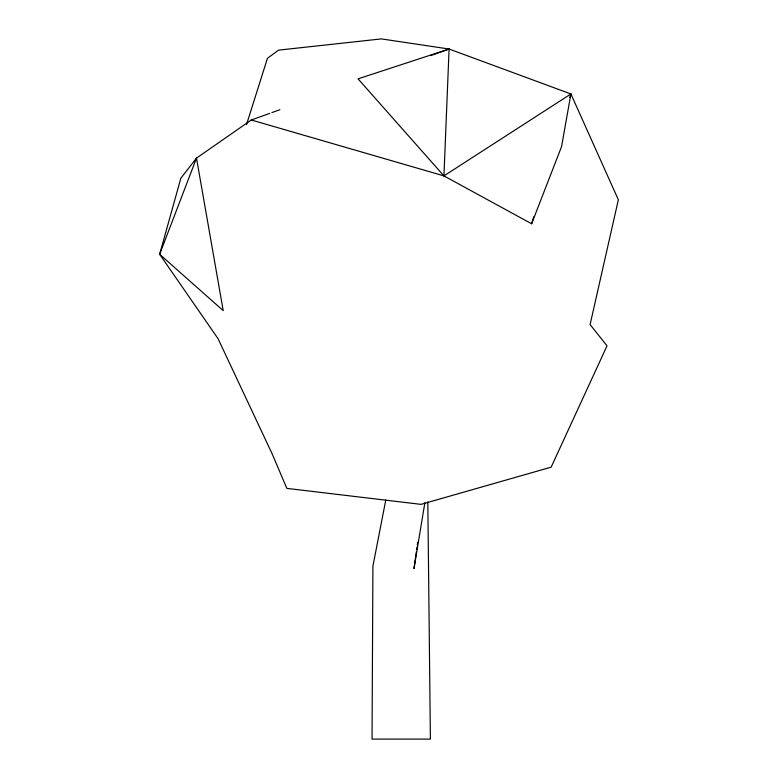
<?xml version="1.0" encoding="UTF-8"?>
<svg xmlns="http://www.w3.org/2000/svg" width="778" height="778" viewBox="0 0 778 778"><rect width="100%" height="100%" fill="white"/><g stroke="black" fill="none" stroke-linecap="round" stroke-linejoin="round"><path stroke-width="1.17" d="M269.596 113.423L251.304 119.987L196.503 158.129L180.846 178.211L159.646 254.27L218.064 338.702L271.901 453.302L286.849 488.38L421.024 504.368L551.145 467.16L607.025 345.84L590.094 324.572L618.354 199.79L570.906 93.963L443.937 175.896L358.045 78.841L449.091 49.024L570.906 93.963L561.551 146.653L531.617 223.772L443.937 175.896L449.091 49.024L381.395 38.9L278.592 50.132L267.457 58.272L246.509 124.606M416.327 551.865L413.993 568.63L424.856 502.763M416.658 549.472L416.989 547.08M417.319 544.678L417.66 542.285M385.781 499.991L372.915 566.16L372.04 739.1L430.399 739.1L427.812 501.878M531.617 223.772L533.718 216.819M569.856 97.435L570.906 93.963M271.882 112.596L279.886 109.727M430.798 55.588L449.091 49.024M251.304 119.987L443.937 175.896M196.503 158.129L159.646 254.27L223.218 310.636L196.503 158.129"/></g></svg>
